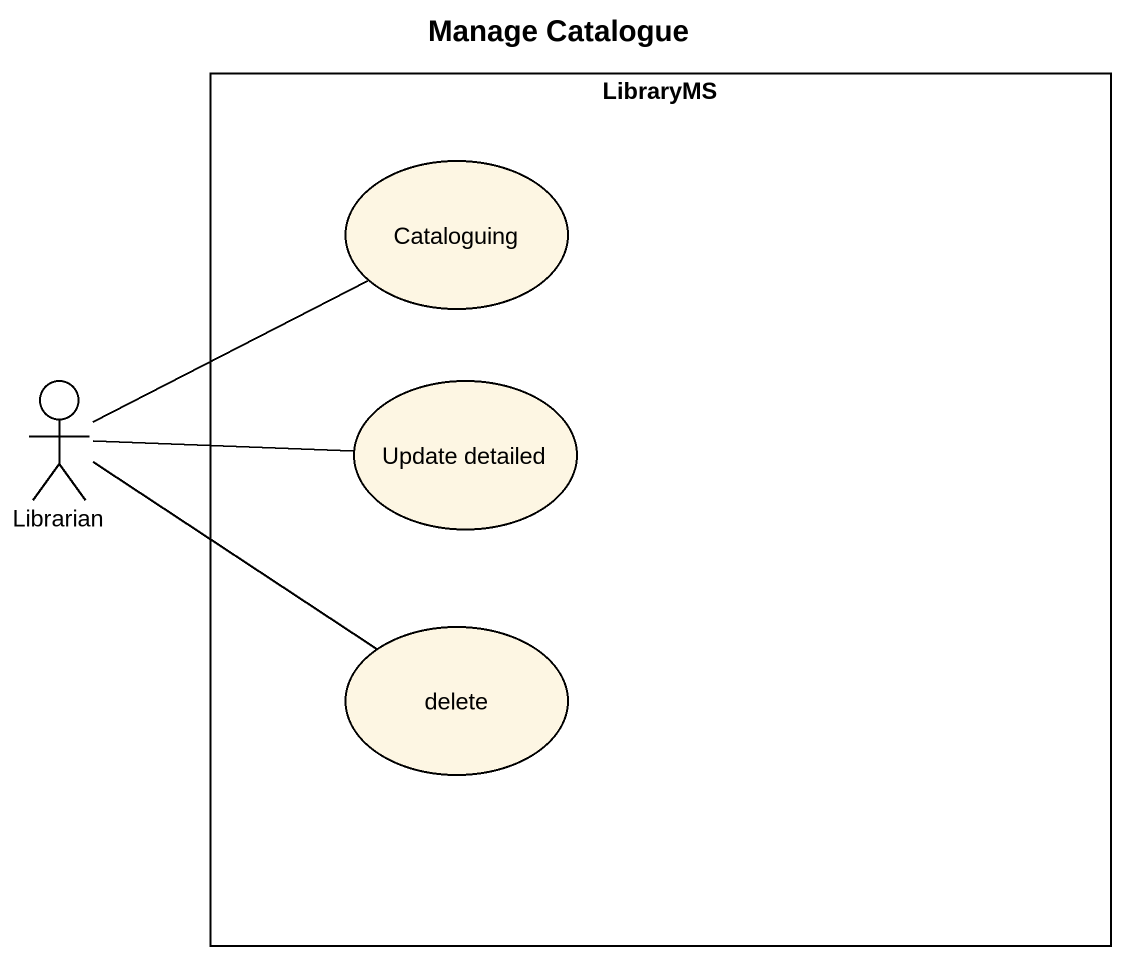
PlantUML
@startuml
title Manage Catalogue
rectangle LibraryMS {
  usecase Cataloguing
  usecase "Update detailed" as Update_detailed
  usecase delete
}
actor Librarian
Librarian -up- Cataloguing
Librarian -right- Update_detailed
Librarian -right- delete
@enduml
